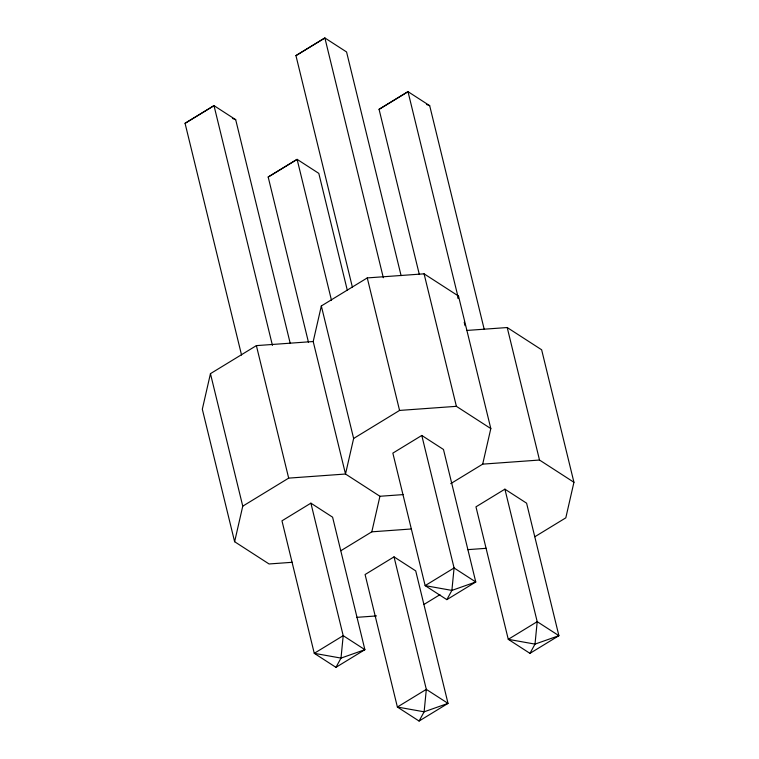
<?xml version="1.0" encoding="UTF-8"?>
<svg xmlns="http://www.w3.org/2000/svg" width="759" height="759" viewBox="0 0 759 759"><rect width="100%" height="100%" fill="white"/><g stroke="black" fill="none" stroke-linecap="round" stroke-linejoin="round"><path stroke-width="1.14" d="M450.732 483.644L482.686 464.138L490.817 428.579L458.512 296.076L424.082 273.828L367.261 277.917L321.332 305.962L313.201 341.522L256.381 345.62L210.452 373.656L202.321 409.215L234.626 541.717L269.056 563.965L292.243 562.296M234.626 541.717L242.757 506.158L210.452 373.656M321.332 305.962L353.637 438.465L345.506 474.024L379.936 496.272L403.124 494.602M340.848 550.73L371.806 531.831L379.936 496.272M457.99 298.363L458.512 296.076M466.624 330.459L507.211 327.537L541.641 349.785L573.937 482.288L565.806 517.847L534.858 536.736M335.952 667.341L341.009 658.1L343.201 635.663L310.896 503.16L281.969 520.826L314.264 653.328L335.952 667.341L364.889 649.676L332.594 517.173L310.896 503.16M446.842 599.648L451.89 590.407L454.081 567.96L421.786 435.457L392.849 453.123L425.144 585.625L446.842 599.648L475.77 581.982L443.474 449.47L421.786 435.457M419.082 721.05L424.129 711.809L426.321 689.371L394.025 556.869L365.088 574.535L397.384 707.037L419.082 721.05L448.019 703.384L415.714 570.882L394.025 556.869M529.962 653.357L535.01 644.116L537.201 621.668L504.906 489.166L475.969 506.832L508.274 639.334L529.962 653.357L558.899 635.691L526.594 503.189L504.906 489.166M241.552 355.051L185.063 123.309L214 105.643L235.688 119.666L290.223 343.372M352.432 287.357L295.944 55.616L324.88 37.95L346.569 51.963L401.103 275.669M308.458 342.224L268.183 177.018L297.12 159.352L318.808 173.375L347.337 290.384M419.338 274.521L379.064 109.324L408 91.659L429.689 105.672L484.223 329.378M185.063 123.309L214 105.643L272.443 345.411M295.944 55.616L324.88 37.95L383.323 277.718M268.183 177.018L297.12 159.352L331.522 300.46M379.064 109.324L408 91.659L458.341 298.154M242.757 506.158L288.676 478.123L345.506 474.024L313.201 341.522M353.637 438.465L399.566 410.429L456.387 406.331L490.817 428.579M423.977 604.439L439.954 594.686M482.686 464.138L539.507 460.039L573.937 482.288M371.806 531.831L411.236 528.985M467.696 549.649L486.253 548.311M356.815 617.342L376.53 615.919M426.435 104.457L429.689 105.672M232.434 118.451L235.688 119.666M507.211 327.537L539.507 460.039M464.214 322.252L465.049 325.687M424.082 273.828L456.387 406.331M367.261 277.917L399.566 410.429M256.381 345.62L288.676 478.123M343.201 635.663L314.264 653.328L341.009 658.1L364.889 649.676L343.201 635.663M454.081 567.96L425.144 585.625L451.89 590.407L475.77 581.982L454.081 567.96M426.321 689.371L397.384 707.037L424.129 711.809L448.019 703.384L426.321 689.371M537.201 621.668L508.274 639.334L535.01 644.116L558.899 635.691L537.201 621.668"/></g></svg>
